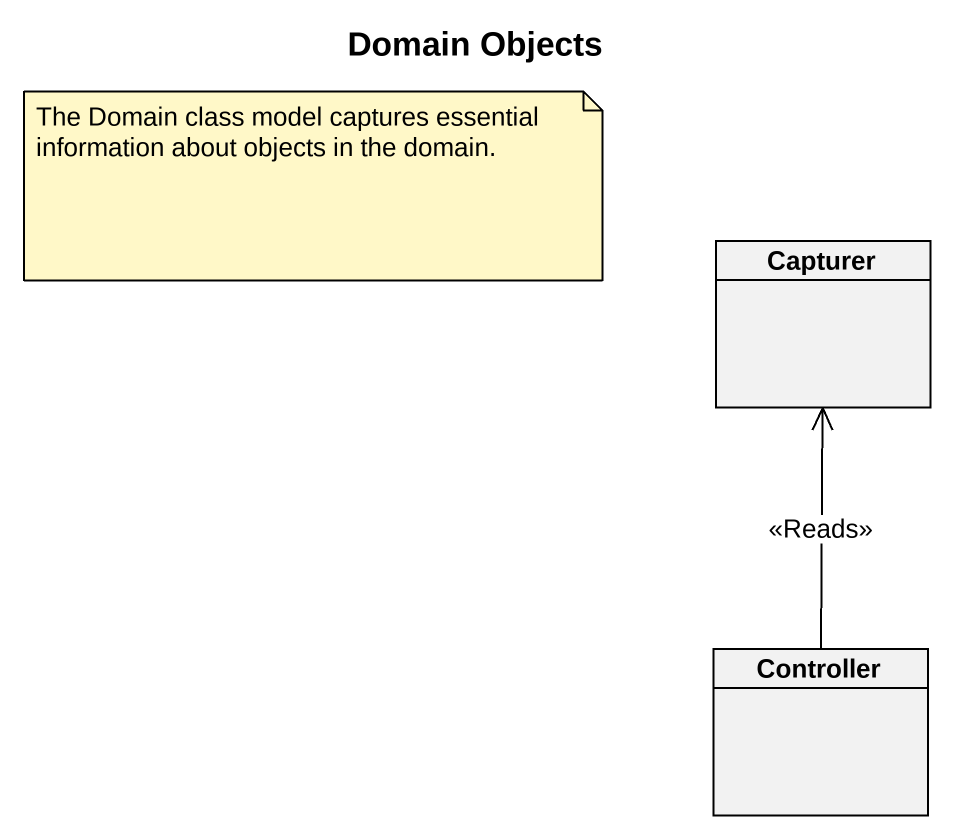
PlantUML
@startuml
title Domain Objects
hide circle
hide empty members
class Capturer
class Controller
Controller -up-> Capturer : <<Reads>>
note as N1
  The Domain class model captures essential information about objects in the domain.
end note
@enduml
